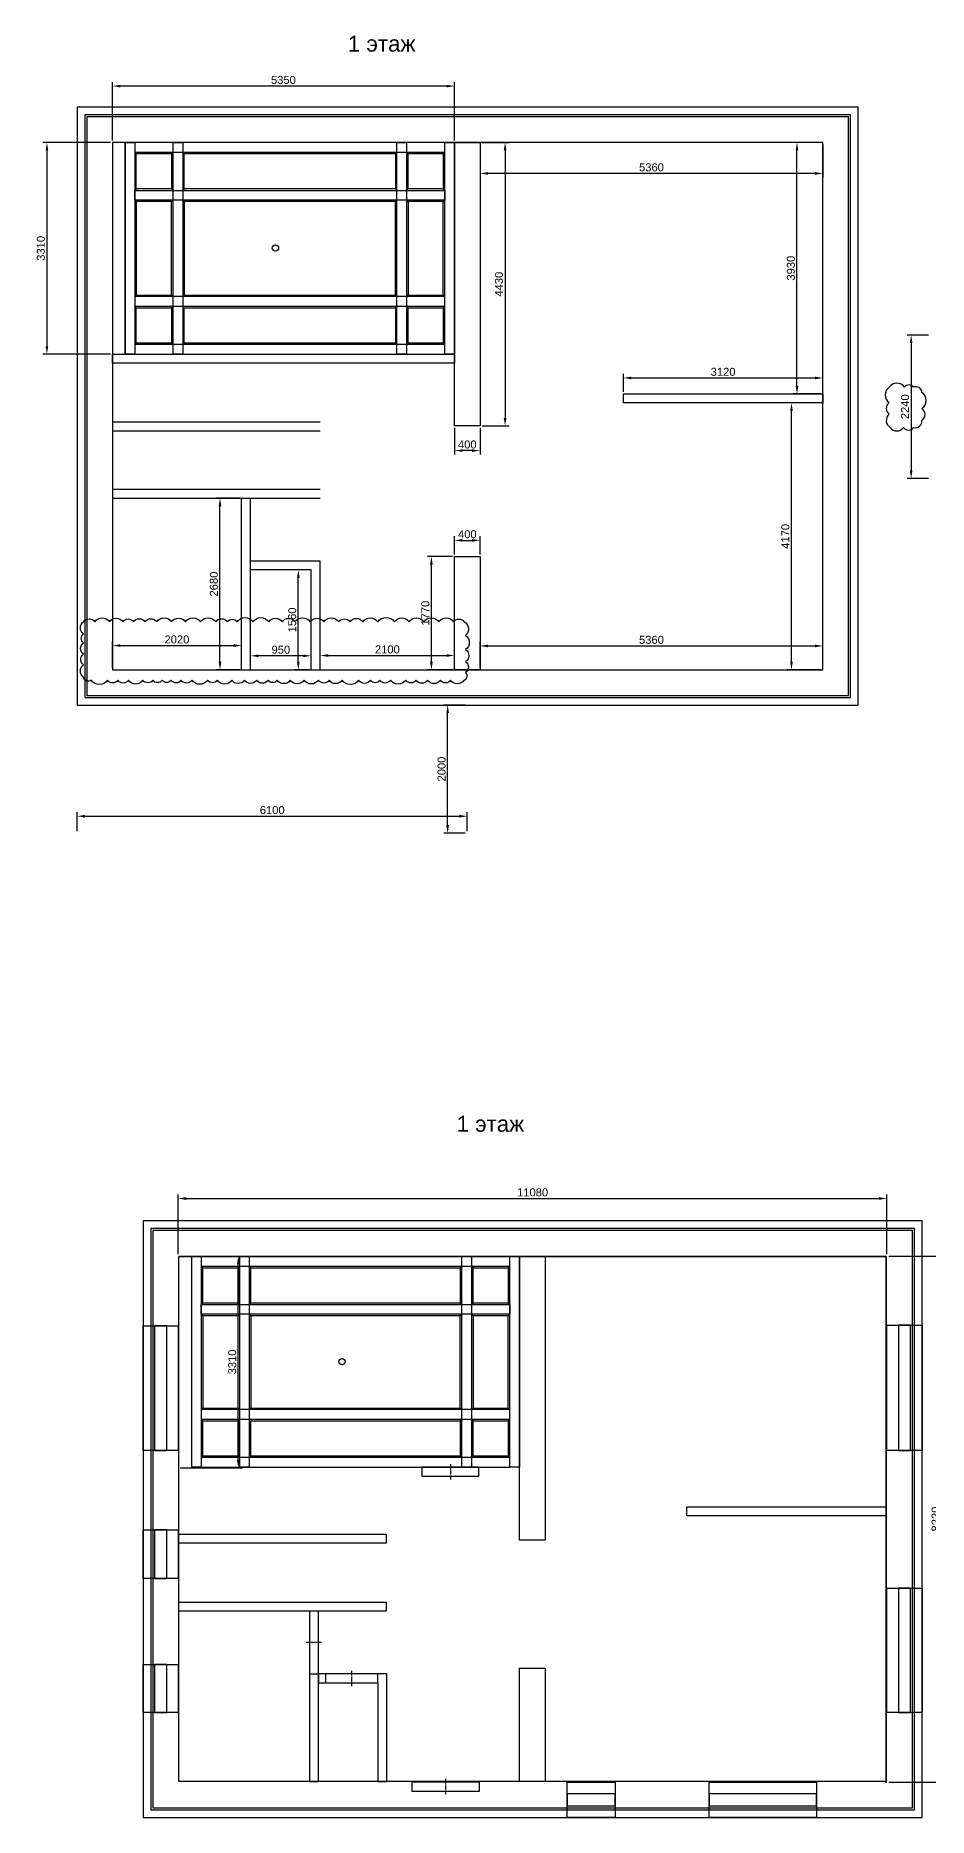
# Model space of a CAD drawing. Header units: millimetres. Extents: x -44972 to 46610, y -22932 to 15181.
# Drawn here: x -1200 to 12760, y -17928 to 9908 of the extents above; entities that cross this region are included whole.
import ezdxf

# ---------------------------------------------------------------- set-up
doc = ezdxf.new("R2010")
doc.units = ezdxf.units.MM
doc.linetypes.add('CENTER', pattern=[50.8, 31.75, -6.35, 6.35, -6.35])
for name, color, linetype in [('Axes', 4, 'Continuous'), ('Dimensions', 3, 'Continuous'), ('Doors', 6, 'Continuous'), ('Marks', 1, 'Continuous'), ('walls-putty', 7, 'Continuous'), ('Windows', 5, 'Continuous')]:
    doc.layers.add(name, color=color, linetype=linetype)
doc.styles.get("Standard").update_dxf_attribs({"font": 'arial.ttf'})
doc.dimstyles.new('ISO-50', dxfattribs={"dimscale": 50, "dimtxt": 2.5, "dimasz": 2.5, "dimexe": 1.25, "dimexo": 0.625, "dimtad": 1, "dimtxsty": 'Standard', "dimcen": 2.5, "dimadec": 0, "dimazin": 0, "dimtfac": 1, "dimtmove": 0, "dimatfit": 3, "dimfxl": 1, "dimarcsym": 0})

# ---------------------------------------------------------------- blocks, each defined once
blk = doc.blocks.new('*D1')
at = {"layer": 'Defpoints', "color": 0, "transparency": 16777216}
for p in [(0, 9120), (0, 8240), (5350, 8240)]:
    blk.add_point(p, dxfattribs=at)
at = {"layer": 'Dimensions', "color": 0, "lineweight": -2, "transparency": 16777216}
for p, q in [((0, 8271), (0, 9182)), ((5225, 9120), (125, 9120)), ((5350, 8271), (5350, 9182))]:
    blk.add_line(p, q, dxfattribs=at)
at = {"layer": 'Dimensions', "color": 0, "transparency": 16777216}
for points in [[(125, 9140), (125, 9099), (0, 9120)], [(5225, 9140), (5225, 9099), (5350, 9120)]]:
    blk.add_solid(points, dxfattribs=at)
at = {"layer": 'Dimensions', "color": 0, "transparency": 16777216, "insert": (2675, 9215), "char_height": 125, "attachment_point": 5}
blk.add_mtext('5350', dxfattribs=at)
blk = doc.blocks.new('*D2')
at = {"layer": 'Defpoints', "color": 0, "transparency": 16777216}
for p in [(0, 8240), (-1023, 4930), (0, 4930)]:
    blk.add_point(p, dxfattribs=at)
at = {"layer": 'Dimensions', "color": 0, "lineweight": -2, "transparency": 16777216}
for p, q in [((-31, 8240), (-1085, 8240)), ((-1023, 8115), (-1023, 5055)), ((-31, 4930), (-1085, 4930))]:
    blk.add_line(p, q, dxfattribs=at)
at = {"layer": 'Dimensions', "color": 0, "transparency": 16777216}
for points in [[(-1043, 8115), (-1002, 8115), (-1023, 8240)], [(-1043, 5055), (-1002, 5055), (-1023, 4930)]]:
    blk.add_solid(points, dxfattribs=at)
at = {"layer": 'Dimensions', "color": 0, "transparency": 16777216, "insert": (-1118, 6585), "char_height": 125, "attachment_point": 5, "rotation": 90}
blk.add_mtext('3310', dxfattribs=at)
blk = doc.blocks.new('*D3')
at = {"layer": 'Defpoints', "color": 0, "transparency": 16777216}
for p in [(5750, 8240), (5750, 3810), (6141, 3810)]:
    blk.add_point(p, dxfattribs=at)
at = {"layer": 'Dimensions', "color": 0, "lineweight": -2, "transparency": 16777216}
for p, q in [((5781, 8240), (6204, 8240)), ((6141, 8115), (6141, 3935)), ((5781, 3810), (6204, 3810))]:
    blk.add_line(p, q, dxfattribs=at)
at = {"layer": 'Dimensions', "color": 0, "transparency": 16777216}
for points in [[(6120, 8115), (6162, 8115), (6141, 8240)], [(6120, 3935), (6162, 3935), (6141, 3810)]]:
    blk.add_solid(points, dxfattribs=at)
at = {"layer": 'Dimensions', "color": 0, "transparency": 16777216, "insert": (6046, 6025), "char_height": 125, "attachment_point": 5, "rotation": 90}
blk.add_mtext('4430', dxfattribs=at)
blk = doc.blocks.new('*D4')
at = {"layer": 'Defpoints', "color": 0, "transparency": 16777216}
for p in [(5750, 8240), (11110, 8240), (5750, 7755)]:
    blk.add_point(p, dxfattribs=at)
at = {"layer": 'Dimensions', "color": 0, "lineweight": -2, "transparency": 16777216}
for p, q in [((5750, 8209), (5750, 7693)), ((11110, 8209), (11110, 7693)), ((10985, 7755), (5875, 7755))]:
    blk.add_line(p, q, dxfattribs=at)
at = {"layer": 'Dimensions', "color": 0, "transparency": 16777216}
for points in [[(5875, 7776), (5875, 7734), (5750, 7755)], [(10985, 7776), (10985, 7734), (11110, 7755)]]:
    blk.add_solid(points, dxfattribs=at)
at = {"layer": 'Dimensions', "color": 0, "transparency": 16777216, "insert": (8430, 7850), "char_height": 125, "attachment_point": 5}
blk.add_mtext('5360', dxfattribs=at)
blk = doc.blocks.new('*D5')
at = {"layer": 'Defpoints', "color": 0, "transparency": 16777216}
for p in [(10705, 8240), (11110, 8240), (11110, 4310)]:
    blk.add_point(p, dxfattribs=at)
at = {"layer": 'Dimensions', "color": 0, "lineweight": -2, "transparency": 16777216}
for p, q in [((11079, 8240), (10643, 8240)), ((10705, 4435), (10705, 8115)), ((11079, 4310), (10643, 4310))]:
    blk.add_line(p, q, dxfattribs=at)
at = {"layer": 'Dimensions', "color": 0, "transparency": 16777216}
for points in [[(10684, 8115), (10726, 8115), (10705, 8240)], [(10684, 4435), (10726, 4435), (10705, 4310)]]:
    blk.add_solid(points, dxfattribs=at)
at = {"layer": 'Dimensions', "color": 0, "transparency": 16777216, "insert": (10610, 6275), "char_height": 125, "attachment_point": 5, "rotation": 90}
blk.add_mtext('3930', dxfattribs=at)
blk = doc.blocks.new('*D6')
at = {"layer": 'Defpoints', "color": 0, "transparency": 16777216}
for p in [(11110, 4560), (7990, 4310), (11110, 4310)]:
    blk.add_point(p, dxfattribs=at)
at = {"layer": 'Dimensions', "color": 0, "lineweight": -2, "transparency": 16777216}
for p, q in [((7990, 4341), (7990, 4622)), ((8115, 4560), (10985, 4560)), ((11110, 4341), (11110, 4622))]:
    blk.add_line(p, q, dxfattribs=at)
at = {"layer": 'Dimensions', "color": 0, "transparency": 16777216}
for points in [[(8115, 4580), (8115, 4539), (7990, 4560)], [(10985, 4580), (10985, 4539), (11110, 4560)]]:
    blk.add_solid(points, dxfattribs=at)
at = {"layer": 'Dimensions', "color": 0, "transparency": 16777216, "insert": (9550, 4655), "char_height": 125, "attachment_point": 5}
blk.add_mtext('3120', dxfattribs=at)
blk = doc.blocks.new('*D7')
at = {"layer": 'Defpoints', "color": 0, "transparency": 16777216}
for p in [(10619, 4170), (11110, 4170), (11110, 0)]:
    blk.add_point(p, dxfattribs=at)
at = {"layer": 'Dimensions', "color": 0, "lineweight": -2, "transparency": 16777216}
for p, q in [((11079, 4170), (10557, 4170)), ((10619, 125), (10619, 4045)), ((11079, 0), (10557, 0))]:
    blk.add_line(p, q, dxfattribs=at)
at = {"layer": 'Dimensions', "color": 0, "transparency": 16777216}
for points in [[(10599, 4045), (10640, 4045), (10619, 4170)], [(10599, 125), (10640, 125), (10619, 0)]]:
    blk.add_solid(points, dxfattribs=at)
at = {"layer": 'Dimensions', "color": 0, "transparency": 16777216, "insert": (10524, 2085), "char_height": 125, "attachment_point": 5, "rotation": 90}
blk.add_mtext('4170', dxfattribs=at)
blk = doc.blocks.new('*D8')
at = {"layer": 'Defpoints', "color": 0, "transparency": 16777216}
for p in [(11110, 373), (5750, 0), (11110, 0)]:
    blk.add_point(p, dxfattribs=at)
at = {"layer": 'Dimensions', "color": 0, "lineweight": -2, "transparency": 16777216}
for p, q in [((5750, 31), (5750, 435)), ((5875, 373), (10985, 373)), ((11110, 31), (11110, 435))]:
    blk.add_line(p, q, dxfattribs=at)
at = {"layer": 'Dimensions', "color": 0, "transparency": 16777216}
for points in [[(5875, 394), (5875, 352), (5750, 373)], [(10985, 394), (10985, 352), (11110, 373)]]:
    blk.add_solid(points, dxfattribs=at)
at = {"layer": 'Dimensions', "color": 0, "transparency": 16777216, "insert": (8430, 468), "char_height": 125, "attachment_point": 5}
blk.add_mtext('5360', dxfattribs=at)
blk = doc.blocks.new('*D9')
at = {"layer": 'Defpoints', "color": 0, "transparency": 16777216}
for p in [(3250, 0), (5350, 223), (5350, 0)]:
    blk.add_point(p, dxfattribs=at)
at = {"layer": 'Marks', "color": 0, "lineweight": -2, "transparency": 16777216}
for p, q in [((3250, 31), (3250, 286)), ((5350, 31), (5350, 286)), ((3375, 223), (5225, 223))]:
    blk.add_line(p, q, dxfattribs=at)
at = {"layer": 'Marks', "color": 0, "transparency": 16777216}
for points in [[(3375, 244), (3375, 203), (3250, 223)], [(5225, 244), (5225, 203), (5350, 223)]]:
    blk.add_solid(points, dxfattribs=at)
at = {"layer": 'Marks', "color": 0, "transparency": 16777216, "insert": (4300, 318), "char_height": 125, "attachment_point": 5}
blk.add_mtext('2100', dxfattribs=at)
blk = doc.blocks.new('*D10')
at = {"layer": 'Defpoints', "color": 0, "transparency": 16777216}
for p in [(4989, 1770), (5350, 1770), (5350, 0)]:
    blk.add_point(p, dxfattribs=at)
at = {"layer": 'Dimensions', "color": 0, "lineweight": -2, "transparency": 16777216}
for p, q in [((5319, 1770), (4927, 1770)), ((4989, 125), (4989, 1645)), ((5319, 0), (4927, 0))]:
    blk.add_line(p, q, dxfattribs=at)
at = {"layer": 'Dimensions', "color": 0, "transparency": 16777216}
for points in [[(4968, 1645), (5010, 1645), (4989, 1770)], [(4968, 125), (5010, 125), (4989, 0)]]:
    blk.add_solid(points, dxfattribs=at)
at = {"layer": 'Dimensions', "color": 0, "transparency": 16777216, "insert": (4894, 885), "char_height": 125, "attachment_point": 5, "rotation": 90}
blk.add_mtext('1770', dxfattribs=at)
blk = doc.blocks.new('*D11')
at = {"layer": 'Defpoints', "color": 0, "transparency": 16777216}
for p in [(5750, 2023), (5350, 1770), (5750, 1770)]:
    blk.add_point(p, dxfattribs=at)
at = {"layer": 'Dimensions', "color": 0, "lineweight": -2, "transparency": 16777216}
for p, q in [((5350, 1801), (5350, 2086)), ((5475, 2023), (5625, 2023)), ((5750, 1801), (5750, 2086))]:
    blk.add_line(p, q, dxfattribs=at)
at = {"layer": 'Dimensions', "color": 0, "transparency": 16777216}
for points in [[(5475, 2044), (5475, 2002), (5350, 2023)], [(5625, 2044), (5625, 2002), (5750, 2023)]]:
    blk.add_solid(points, dxfattribs=at)
at = {"layer": 'Dimensions', "color": 0, "transparency": 16777216, "insert": (5550, 2118), "char_height": 125, "attachment_point": 5}
blk.add_mtext('400', dxfattribs=at)
blk = doc.blocks.new('*D12')
at = {"layer": 'Defpoints', "color": 0, "transparency": 16777216}
for p in [(5350, 3810), (5750, 3810), (5350, 3425)]:
    blk.add_point(p, dxfattribs=at)
at = {"layer": 'Dimensions', "color": 0, "lineweight": -2, "transparency": 16777216}
for p, q in [((5350, 3779), (5350, 3362)), ((5750, 3779), (5750, 3362)), ((5625, 3425), (5475, 3425))]:
    blk.add_line(p, q, dxfattribs=at)
at = {"layer": 'Dimensions', "color": 0, "transparency": 16777216}
for points in [[(5475, 3445), (5475, 3404), (5350, 3425)], [(5625, 3445), (5625, 3404), (5750, 3425)]]:
    blk.add_solid(points, dxfattribs=at)
at = {"layer": 'Dimensions', "color": 0, "transparency": 16777216, "insert": (5550, 3520), "char_height": 125, "attachment_point": 5}
blk.add_mtext('400', dxfattribs=at)
blk = doc.blocks.new('*D13')
at = {"layer": 'Defpoints', "color": 0, "transparency": 16777216}
for p in [(2160, 219), (2160, 0), (3110, 0)]:
    blk.add_point(p, dxfattribs=at)
at = {"layer": 'Marks', "color": 0, "lineweight": -2, "transparency": 16777216}
for p, q in [((2160, 31), (2160, 281)), ((3110, 31), (3110, 281)), ((2985, 219), (2285, 219))]:
    blk.add_line(p, q, dxfattribs=at)
at = {"layer": 'Marks', "color": 0, "transparency": 16777216}
for points in [[(2285, 240), (2285, 198), (2160, 219)], [(2985, 240), (2985, 198), (3110, 219)]]:
    blk.add_solid(points, dxfattribs=at)
at = {"layer": 'Marks', "color": 0, "transparency": 16777216, "insert": (2635, 314), "char_height": 125, "attachment_point": 5}
blk.add_mtext('950', dxfattribs=at)
blk = doc.blocks.new('*D14')
at = {"layer": 'Defpoints', "color": 0, "transparency": 16777216}
for p in [(2908, 1560), (3110, 1560), (3110, 0)]:
    blk.add_point(p, dxfattribs=at)
at = {"layer": 'Dimensions', "color": 0, "lineweight": -2, "transparency": 16777216}
for p, q in [((3079, 1560), (2846, 1560)), ((2908, 125), (2908, 1435)), ((3079, 0), (2846, 0))]:
    blk.add_line(p, q, dxfattribs=at)
at = {"layer": 'Dimensions', "color": 0, "transparency": 16777216}
for points in [[(2887, 1435), (2929, 1435), (2908, 1560)], [(2887, 125), (2929, 125), (2908, 0)]]:
    blk.add_solid(points, dxfattribs=at)
at = {"layer": 'Dimensions', "color": 0, "transparency": 16777216, "insert": (2813, 780), "char_height": 125, "attachment_point": 5, "rotation": 90}
blk.add_mtext('1560', dxfattribs=at)
blk = doc.blocks.new('*D15')
at = {"layer": 'Defpoints', "color": 0, "transparency": 16777216}
for p in [(1683, 2680), (2020, 2680), (2020, 0)]:
    blk.add_point(p, dxfattribs=at)
at = {"layer": 'Dimensions', "color": 0, "lineweight": -2, "transparency": 16777216}
for p, q in [((1989, 2680), (1621, 2680)), ((1683, 125), (1683, 2555)), ((1989, 0), (1621, 0))]:
    blk.add_line(p, q, dxfattribs=at)
at = {"layer": 'Dimensions', "color": 0, "transparency": 16777216}
for points in [[(1662, 2555), (1704, 2555), (1683, 2680)], [(1662, 125), (1704, 125), (1683, 0)]]:
    blk.add_solid(points, dxfattribs=at)
at = {"layer": 'Dimensions', "color": 0, "transparency": 16777216, "insert": (1588, 1340), "char_height": 125, "attachment_point": 5, "rotation": 90}
blk.add_mtext('2680', dxfattribs=at)
blk = doc.blocks.new('*D16')
at = {"layer": 'Defpoints', "color": 0, "transparency": 16777216}
for p in [(2020, 379), (0, 0), (2020, 0)]:
    blk.add_point(p, dxfattribs=at)
at = {"layer": 'Marks', "color": 0, "lineweight": -2, "transparency": 16777216}
for p, q in [((0, 31), (0, 441)), ((125, 379), (1895, 379)), ((2020, 31), (2020, 441))]:
    blk.add_line(p, q, dxfattribs=at)
at = {"layer": 'Marks', "color": 0, "transparency": 16777216}
for points in [[(125, 399), (125, 358), (0, 379)], [(1895, 399), (1895, 358), (2020, 379)]]:
    blk.add_solid(points, dxfattribs=at)
at = {"layer": 'Marks', "color": 0, "transparency": 16777216, "insert": (1010, 474), "char_height": 125, "attachment_point": 5}
blk.add_mtext('2020', dxfattribs=at)
blk = doc.blocks.new('*D17')
at = {"layer": 'Defpoints', "color": 0, "transparency": 16777216}
for p in [(5243, -550), (5550, -550), (5550, -2550)]:
    blk.add_point(p, dxfattribs=at)
at = {"layer": 'Dimensions', "color": 0, "lineweight": -2, "transparency": 16777216}
for p, q in [((5519, -550), (5181, -550)), ((5243, -2425), (5243, -675)), ((5519, -2550), (5181, -2550))]:
    blk.add_line(p, q, dxfattribs=at)
at = {"layer": 'Dimensions', "color": 0, "transparency": 16777216}
for points in [[(5222, -675), (5264, -675), (5243, -550)], [(5222, -2425), (5264, -2425), (5243, -2550)]]:
    blk.add_solid(points, dxfattribs=at)
at = {"layer": 'Dimensions', "color": 0, "transparency": 16777216, "insert": (5148, -1550), "char_height": 125, "attachment_point": 5, "rotation": 90}
blk.add_mtext('2000', dxfattribs=at)
blk = doc.blocks.new('*D18')
at = {"layer": 'Defpoints', "color": 0, "transparency": 16777216}
for p in [(5550, -2287), (-550, -2550), (5550, -2550)]:
    blk.add_point(p, dxfattribs=at)
at = {"layer": 'Dimensions', "color": 0, "lineweight": -2, "transparency": 16777216}
for p, q in [((-550, -2519), (-550, -2225)), ((5550, -2519), (5550, -2225)), ((-425, -2287), (5425, -2287))]:
    blk.add_line(p, q, dxfattribs=at)
at = {"layer": 'Dimensions', "color": 0, "transparency": 16777216}
for points in [[(-425, -2266), (-425, -2308), (-550, -2287)], [(5425, -2266), (5425, -2308), (5550, -2287)]]:
    blk.add_solid(points, dxfattribs=at)
at = {"layer": 'Dimensions', "color": 0, "transparency": 16777216, "insert": (2500, -2192), "char_height": 125, "attachment_point": 5}
blk.add_mtext('6100', dxfattribs=at)
blk = doc.blocks.new('*D34')
at = {"layer": 'Defpoints', "color": 0, "transparency": 16777216}
for p in [(12795, 5230), (12490, 2990), (12795, 2990)]:
    blk.add_point(p, dxfattribs=at)
at = {"layer": 'Marks', "color": 0, "lineweight": -2, "transparency": 16777216}
for p, q in [((12764, 5230), (12428, 5230)), ((12490, 5105), (12490, 3115)), ((12764, 2990), (12428, 2990))]:
    blk.add_line(p, q, dxfattribs=at)
at = {"layer": 'Marks', "color": 0, "transparency": 16777216}
for points in [[(12469, 5105), (12511, 5105), (12490, 5230)], [(12469, 3115), (12511, 3115), (12490, 2990)]]:
    blk.add_solid(points, dxfattribs=at)
at = {"layer": 'Marks', "color": 0, "transparency": 16777216, "insert": (12395, 4110), "char_height": 125, "attachment_point": 5, "rotation": 90}
blk.add_mtext('2240', dxfattribs=at)
blk = doc.blocks.new('*D40')
at = {"layer": 'Defpoints', "color": 0, "transparency": 16777216}
for p in [(12111, -9158), (12111, -17378), (12968, -17378)]:
    blk.add_point(p, dxfattribs=at)
at = {"layer": 'Dimensions', "color": 0, "lineweight": -2, "transparency": 16777216}
for p, q in [((12142, -9158), (13031, -9158)), ((12968, -9283), (12968, -17253)), ((12142, -17378), (13031, -17378))]:
    blk.add_line(p, q, dxfattribs=at)
at = {"layer": 'Dimensions', "color": 0, "transparency": 16777216}
for points in [[(12948, -9283), (12989, -9283), (12968, -9158)], [(12948, -17253), (12989, -17253), (12968, -17378)]]:
    blk.add_solid(points, dxfattribs=at)
at = {"layer": 'Dimensions', "color": 0, "transparency": 16777216, "insert": (12873, -13268), "char_height": 125, "attachment_point": 5, "rotation": 90}
blk.add_mtext('8220', dxfattribs=at)
blk = doc.blocks.new('*D42')
at = {"layer": 'Defpoints', "color": 0, "transparency": 16777216}
for p in [(12111, -8260), (1031, -9158), (12111, -9158)]:
    blk.add_point(p, dxfattribs=at)
at = {"layer": 'Dimensions', "color": 0, "lineweight": -2, "transparency": 16777216}
for p, q in [((1031, -9127), (1031, -8198)), ((1156, -8260), (11986, -8260)), ((12111, -9127), (12111, -8198))]:
    blk.add_line(p, q, dxfattribs=at)
at = {"layer": 'Dimensions', "color": 0, "transparency": 16777216}
for points in [[(1156, -8239), (1156, -8281), (1031, -8260)], [(11986, -8239), (11986, -8281), (12111, -8260)]]:
    blk.add_solid(points, dxfattribs=at)
at = {"layer": 'Dimensions', "color": 0, "transparency": 16777216, "insert": (6571, -8165), "char_height": 125, "attachment_point": 5}
blk.add_mtext('11080', dxfattribs=at)
blk = doc.blocks.new('*D70')
at = {"layer": 'Defpoints', "color": 0, "transparency": 16777216}
for p in [(1031, -9158), (1970, -9158), (1031, -12468)]:
    blk.add_point(p, dxfattribs=at)
at = {"layer": 'Dimensions', "color": 0, "lineweight": -2, "transparency": 16777216}
for p, q in [((1062, -9158), (2033, -9158)), ((1970, -12343), (1970, -9283)), ((1062, -12468), (2033, -12468))]:
    blk.add_line(p, q, dxfattribs=at)
at = {"layer": 'Dimensions', "color": 0, "transparency": 16777216}
for points in [[(1949, -9283), (1991, -9283), (1970, -9158)], [(1949, -12343), (1991, -12343), (1970, -12468)]]:
    blk.add_solid(points, dxfattribs=at)
at = {"layer": 'Dimensions', "color": 0, "transparency": 16777216, "insert": (1875, -10813), "char_height": 125, "attachment_point": 5, "rotation": 90}
blk.add_mtext('3310', dxfattribs=at)

msp = doc.modelspace()

# ---------------------------------------------------------------- linework, layer by layer
for p, q in [((200, 8240), (200, 4930)), ((350, 8240), (350, 4930)), ((0, 3875), (3250, 3875)), ((0, 3735), (3250, 3735)), ((0, 2820), (3250, 2820)), ((0, 2680), (3250, 2680)), ((2020, 0), (2020, 2680)), ((2160, 0), (2160, 2680)), ((3250, 1700), (2160, 1700)), ((3250, 0), (3250, 1700)), ((5750, 1770), (5750, 0)), ((3110, 1560), (2160, 1560)), ((3110, 0), (3110, 1560)), ((1391.158, -9168.094), (1391.158, -12458.094))]:
    msp.add_line(p, q)
at = {"color": 2}
for p, q in [((375, 8065), (350, 8090)), ((925, 8065), (950, 8090)), ((1125, 8065), (1100, 8090)), ((4425, 8065), (4450, 8090)), ((4625, 8065), (4600, 8090)), ((5175, 8065), (5200, 8090)), ((375, 7515), (350, 7490)), ((375, 7315), (350, 7340)), ((925, 7515), (950, 7490)), ((925, 7315), (950, 7340)), ((1125, 7515), (1100, 7490)), ((1125, 7315), (1100, 7340)), ((4425, 7515), (4450, 7490)), ((4425, 7315), (4450, 7340)), ((4625, 7515), (4600, 7490)), ((4625, 7315), (4600, 7340)), ((5175, 7515), (5200, 7490)), ((5175, 7315), (5200, 7340)), ((375, 5855), (350, 5830)), ((925, 5855), (950, 5830)), ((1125, 5855), (1100, 5830)), ((4425, 5855), (4450, 5830)), ((4625, 5855), (4600, 5830)), ((5175, 5855), (5200, 5830)), ((375, 5655), (350, 5680)), ((925, 5655), (950, 5680)), ((4425, 5655), (4450, 5680)), ((4625, 5655), (4600, 5680)), ((5175, 5655), (5200, 5680)), ((375, 5105), (350, 5080)), ((925, 5105), (950, 5080)), ((4425, 5105), (4450, 5080)), ((4625, 5105), (4600, 5080)), ((5175, 5105), (5200, 5080)), ((1416.158, -9343.094), (1391.158, -9318.094)), ((1966.158, -9343.094), (1991.158, -9318.094)), ((2166.158, -9343.094), (2141.158, -9318.094)), ((5441.158, -9343.094), (5466.158, -9318.094)), ((5641.158, -9343.094), (5616.158, -9318.094)), ((6191.158, -9343.094), (6216.158, -9318.094)), ((1416.158, -9893.094), (1391.158, -9918.094)), ((1966.158, -9893.094), (1991.158, -9918.094)), ((2166.158, -9893.094), (2141.158, -9918.094)), ((5441.158, -9893.094), (5466.158, -9918.094)), ((5641.158, -9893.094), (5616.158, -9918.094)), ((6191.158, -9893.094), (6216.158, -9918.094)), ((1416.158, -10093.094), (1391.158, -10068.094)), ((1966.158, -10093.094), (1991.158, -10068.094)), ((2166.158, -10093.094), (2141.158, -10068.094)), ((5441.158, -10093.094), (5466.158, -10068.094)), ((5641.158, -10093.094), (5616.158, -10068.094)), ((6191.158, -10093.094), (6216.158, -10068.094)), ((1416.158, -11533.094), (1391.158, -11558.094)), ((1966.158, -11533.094), (1991.158, -11558.094)), ((2166.158, -11533.094), (2141.158, -11558.094)), ((5441.158, -11533.094), (5466.158, -11558.094)), ((5641.158, -11533.094), (5616.158, -11558.094)), ((6191.158, -11533.094), (6216.158, -11558.094)), ((1416.158, -11733.094), (1391.158, -11708.094)), ((1966.158, -11733.094), (1991.158, -11708.094)), ((5441.158, -11733.094), (5466.158, -11708.094)), ((5641.158, -11733.094), (5616.158, -11708.094)), ((6191.158, -11733.094), (6216.158, -11708.094)), ((1416.158, -12283.094), (1391.158, -12308.094)), ((1966.158, -12283.094), (1991.158, -12308.094)), ((5441.158, -12283.094), (5466.158, -12308.094)), ((5641.158, -12283.094), (5616.158, -12308.094)), ((6191.158, -12283.094), (6216.158, -12308.094))]:
    msp.add_line(p, q, dxfattribs=at)
for points in [[(-550, -550), (11660, -550), (11660, 8790), (-550, 8790)], [(-430, -430), (11540, -430), (11540, 8670), (-430, 8670)], [(-400, -400), (11510, -400), (11510, 8640), (-400, 8640)], [(0, 0), (11110, 0), (11110, 8240), (0, 8240)], [(5350, 8240), (5750, 8240), (5750, 3810), (5350, 3810)], [(0, 4930), (5350, 4930), (5350, 4790), (0, 4790)], [(7990, 4310), (11110, 4310), (11110, 4170), (7990, 4170)], [(5350, 1770), (5750, 1770), (5750, 0), (5350, 0)], [(481.158, -17928.094), (12661.158, -17928.094), (12661.158, -8608.094), (481.158, -8608.094)], [(601.158, -17808.094), (12541.158, -17808.094), (12541.158, -8728.094), (601.158, -8728.094)], [(631.158, -17778.094), (12511.158, -17778.094), (12511.158, -8758.094), (631.158, -8758.094)], [(8981.158, -13078.094), (12101.158, -13078.094), (12101.158, -13218.094), (8981.158, -13218.094)], [(6366.158, -15598.094), (6766.158, -15598.094), (6766.158, -17368.094), (6366.158, -17368.094)]]:
    msp.add_lwpolyline(points, close=True)
at = {"color": 6}
for points in [[(200, 8240), (350, 8240), (350, 4930), (200, 4930)], [(5200, 8240), (350, 8240), (350, 8090), (5200, 8090)], [(950, 8240), (1100, 8240), (1100, 4930), (950, 4930)], [(4450, 8240), (4600, 8240), (4600, 4930), (4450, 4930)], [(5200, 8240), (5350, 8240), (5350, 4930), (5200, 4930)], [(5200, 7340), (350, 7340), (350, 7490), (5200, 7490)], [(5200, 5830), (350, 5830), (350, 5680), (5200, 5680)], [(5200, 5080), (350, 5080), (350, 4930), (5200, 4930)], [(1241.158, -9168.094), (1391.158, -9168.094), (1391.158, -12458.094), (1241.158, -12458.094)], [(6216.158, -9168.094), (1391.158, -9168.094), (1391.158, -9318.094), (6216.158, -9318.094)], [(1991.158, -9168.094), (2141.158, -9168.094), (2141.158, -12458.094), (1991.158, -12458.094)], [(5466.158, -9168.094), (5616.158, -9168.094), (5616.158, -12458.094), (5466.158, -12458.094)], [(6216.158, -9168.094), (6366.158, -9168.094), (6366.158, -12458.094), (6216.158, -12458.094)], [(6216.158, -10068.094), (1391.158, -10068.094), (1391.158, -9918.094), (6216.158, -9918.094)], [(6216.158, -11558.094), (1391.158, -11558.094), (1391.158, -11708.094), (6216.158, -11708.094)], [(6216.158, -12308.094), (1391.158, -12308.094), (1391.158, -12458.094), (6216.158, -12458.094)]]:
    msp.add_lwpolyline(points, close=True, dxfattribs=at)
at = {"color": 2}
for points in [[(375, 8065), (925, 8065), (925, 7515), (375, 7515)], [(1125, 8065), (4425, 8065), (4425, 7515), (1125, 7515)], [(4625, 8065), (5175, 8065), (5175, 7515), (4625, 7515)], [(925, 7315), (375, 7315), (375, 5855), (925, 5855)], [(4425, 7315), (1125, 7315), (1125, 5855), (4425, 5855)], [(5175, 7315), (4625, 7315), (4625, 5855), (5175, 5855)], [(375, 5655), (925, 5655), (925, 5105), (375, 5105)], [(1125, 5655), (4425, 5655), (4425, 5105), (1125, 5105)], [(4625, 5655), (5175, 5655), (5175, 5105), (4625, 5105)], [(1416.158, -9343.094), (1966.158, -9343.094), (1966.158, -9893.094), (1416.158, -9893.094)], [(2166.158, -9343.094), (5441.158, -9343.094), (5441.158, -9893.094), (2166.158, -9893.094)], [(5641.158, -9343.094), (6191.158, -9343.094), (6191.158, -9893.094), (5641.158, -9893.094)], [(1966.158, -10093.094), (1416.158, -10093.094), (1416.158, -11533.094), (1966.158, -11533.094)], [(5441.158, -10093.094), (2166.158, -10093.094), (2166.158, -11533.094), (5441.158, -11533.094)], [(6191.158, -10093.094), (5641.158, -10093.094), (5641.158, -11533.094), (6191.158, -11533.094)], [(1416.158, -11733.094), (1966.158, -11733.094), (1966.158, -12283.094), (1416.158, -12283.094)], [(2166.158, -11733.094), (5441.158, -11733.094), (5441.158, -12283.094), (2166.158, -12283.094)], [(5641.158, -11733.094), (6191.158, -11733.094), (6191.158, -12283.094), (5641.158, -12283.094)]]:
    msp.add_lwpolyline(points, close=True, dxfattribs=at)
at = {"extrusion": (0, -1, 6.12323e-17), "elevation": 9168.094}
for points in [[(1041.158, 3142.5), (12101.158, 3142.5), (12101.158, 2942.5), (1041.158, 2942.5)], [(1041.158, 0), (12101.158, 0), (12101.158, -220), (1041.158, -220)]]:
    msp.add_lwpolyline(points, close=True, dxfattribs=at)
at = {"color": 8, "extrusion": (1, -1.83759e-15, 6.12323e-17), "elevation": 6366.158}
msp.add_lwpolyline([(-12458.094, 2892.5), (-9168.094, 2892.5), (-9168.094, 2880), (-12458.094, 2880)], close=True, dxfattribs=at)
at = {"extrusion": (1, -1.83759e-15, 6.12323e-17), "elevation": 12101.158}
for points in [[(-17388.094, 3142.5), (-9168.094, 3142.5), (-9168.094, 2942.5), (-17388.094, 2942.5)], [(-17388.094, 0), (-9168.094, 0), (-9168.094, -220), (-17388.094, -220)]]:
    msp.add_lwpolyline(points, close=True, dxfattribs=at)
at = {"extrusion": (1, -1.83759e-15, 6.12323e-17), "elevation": 6366.158}
msp.add_lwpolyline([(-12598.094, 0), (-12598.094, 2942.5), (-12458.094, 2942.5), (-12458.094, 0)], dxfattribs=at)
at = {"color": 240, "lineweight": 30, "true_color": 0xed1f24}
for centre in [(2550, 6590), (3591.158, -10808.094)]:
    msp.add_circle(centre, 50, dxfattribs=at)
at = {"layer": 'Axes', "linetype": 'CENTER', "ltscale": 2}
for p, q in [((5286.158, -12408.094), (5286.158, -12648.094)), ((3271.158, -15198.094), (3031.158, -15198.094)), ((3741.158, -15638.094), (3741.158, -15878.094)), ((5211.158, -17328.094), (5211.158, -17568.094))]:
    msp.add_line(p, q, dxfattribs=at)
at = {"layer": 'Doors'}
for points in [[(5731.158, -12598.094), (5731.158, -12458.094), (4841.158, -12458.094), (4841.158, -12598.094)], [(3081.158, -15688.094), (3221.158, -15688.094), (3221.158, -14708.094), (3081.158, -14708.094)], [(4151.158, -15828.094), (4151.158, -15688.094), (3331.158, -15688.094), (3331.158, -15828.094)], [(5741.158, -17518.094), (5741.158, -17378.094), (4681.158, -17378.094), (4681.158, -17518.094)]]:
    msp.add_lwpolyline(points, close=True, dxfattribs=at)
at = {"layer": 'Marks'}
for points in [[(12146.977, 4414.752, 0.52056705), (12146.977, 4174.979, 0.52056705), (12146.977, 3995.196, 0.52056705), (12164.12, 3785.538, 0.52056705), (12368.203, 3785.538, 0.52056705), (12527.042, 3785.538, 0.52056705), (12658.822, 3897.04, 0.52056705), (12658.822, 4081.953, 0.52056705), (12658.822, 4333.873, 0.52056705), (12528.13, 4414.752, 0.52056705), (12386.687, 4414.752, 0.52056705)], [(-450, 751.039, -0.52056705), (-273.522, 751.039, -0.52056705), (-44.372, 751.039, -0.52056705), (161.55, 751.039, -0.52056705), (329.634, 751.039, -0.52056705), (510.015, 751.039, -0.52056705), (695.099, 751.039, -0.52056705), (927.431, 751.039, -0.52056705), (1142.199, 751.039, -0.52056705), (1379.003, 751.039, -0.52056705), (1616.071, 751.039, -0.52056705), (1796.667, 751.039, -0.52056705), (1950.114, 751.039, -0.52056705), (2198.86, 751.039, -0.52056705), (2447.7, 751.039, -0.52056705), (2655.677, 751.039, -0.52056705), (2855.834, 751.039, -0.52056705), (3093.781, 751.039, -0.52056705), (3306.047, 751.039, -0.52056705), (3540.295, 751.039, -0.52056705), (3716.411, 751.039, -0.52056705), (3915.555, 751.039, -0.52056705), (4150.153, 751.039, -0.52056705), (4413.405, 751.039, -0.52056705), (4639.767, 751.039, -0.52056705), (4867.281, 751.039, -0.52056705), (5106.798, 751.039, -0.52056705), (5336.537, 751.039, -0.52056705), (5499.14, 751.039, -0.52056705), (5524.5, 536.324, -0.52056705), (5524.5, 316.823, -0.52056705), (5524.5, 124.548, -0.52056705), (5524.5, -43.243, -0.52056705), (5498.829, -162.893, -0.52056705), (5288.512, -162.893, -0.52056705), (5128.746, -162.893, -0.52056705), (4928.825, -162.893, -0.52056705), (4746.971, -162.893, -0.52056705), (4588.482, -162.893, -0.52056705), (4349.425, -162.893, -0.52056705), (4183.571, -162.893, -0.52056705), (4036.748, -162.893, -0.52056705), (3850.846, -162.893, -0.52056705), (3593.038, -162.893, -0.52056705), (3390.281, -162.893, -0.52056705), (3221.851, -162.893, -0.52056705), (2999.494, -162.893, -0.52056705), (2782.727, -162.893, -0.52056705), (2578.232, -162.893, -0.52056705), (2435.007, -162.893, -0.52056705), (2258.061, -162.893, -0.52056705), (2065.696, -162.893, -0.52056705), (1868.351, -162.893, -0.52056705), (1642.559, -162.893, -0.52056705), (1490.154, -162.893, -0.52056705), (1246.49, -162.893, -0.52056705), (1077.462, -162.893, -0.52056705), (919.222, -162.893, -0.52056705), (779.317, -162.893, -0.52056705), (634.716, -162.893, -0.52056705), (479.401, -162.893, -0.52056705), (252.327, -162.893, -0.52056705), (87.165, -162.893, -0.52056705), (-75.202, -162.893, -0.52056705), (-330.226, -162.893, -0.52056705), (-450, -114.465, -0.52056705), (-450, 75.568, -0.52056705), (-450, 244.836, -0.52056705), (-450, 422.38, -0.52056705), (-450, 563.384, -0.52056705)]]:
    msp.add_lwpolyline(points, format="xyb", close=True, dxfattribs=at)
at = {"layer": 'walls-putty'}
for points in [[(1041.158, -9168.094), (12101.158, -9168.094), (12101.158, -17368.094), (1041.158, -17368.094)], [(6366.158, -9168.094), (6766.158, -9168.094), (6766.158, -13598.094), (6366.158, -13598.094)], [(1041.158, -13503.094), (4281.158, -13503.094), (4281.158, -13643.094), (1041.158, -13643.094)], [(1041.158, -14568.094), (4281.158, -14568.094), (4281.158, -14708.094), (1041.158, -14708.094)], [(3081.158, -17368.094), (3221.158, -17368.094), (3221.158, -14708.094), (3081.158, -14708.094)], [(4291.158, -15688.094), (3221.158, -15688.094), (3221.158, -15828.094), (4151.158, -15828.094), (4151.158, -17368.094), (4291.158, -17368.094)]]:
    msp.add_lwpolyline(points, close=True, dxfattribs=at)
at = {"layer": 'Windows'}
for points in [[(481.158, -10248.094), (1031.158, -10248.094), (1031.158, -12198.094), (481.158, -12198.094)], [(661.158, -12198.094), (851.158, -12198.094), (851.158, -10248.094), (661.158, -10248.094)], [(12111.158, -10238.094), (12661.158, -10238.094), (12661.158, -12198.094), (12111.158, -12198.094)], [(12291.158, -12198.094), (12481.158, -12198.094), (12481.158, -10238.094), (12291.158, -10238.094)], [(481.158, -13438.094), (1031.158, -13438.094), (1031.158, -14198.094), (481.158, -14198.094)], [(661.158, -14198.094), (851.158, -14198.094), (851.158, -13438.094), (661.158, -13438.094)], [(12111.158, -14348.094), (12661.158, -14348.094), (12661.158, -16288.094), (12111.158, -16288.094)], [(12291.158, -16288.094), (12481.158, -16288.094), (12481.158, -14348.094), (12291.158, -14348.094)], [(481.158, -15538.094), (1031.158, -15538.094), (1031.158, -16288.094), (481.158, -16288.094)], [(661.158, -16288.094), (851.158, -16288.094), (851.158, -15538.094), (661.158, -15538.094)], [(7111.158, -17928.094), (7111.158, -17378.094), (7861.158, -17378.094), (7861.158, -17928.094)], [(9331.158, -17928.094), (9331.158, -17378.094), (11011.158, -17378.094), (11011.158, -17928.094)], [(7861.158, -17748.094), (7861.158, -17558.094), (7111.158, -17558.094), (7111.158, -17748.094)], [(11011.158, -17748.094), (11011.158, -17558.094), (9331.158, -17558.094), (9331.158, -17748.094)]]:
    msp.add_lwpolyline(points, close=True, dxfattribs=at)

# ---------------------------------------------------------------- texts
for p in [(3682.106, 9658.032), (5382.206, -7217.728)]:
    msp.add_text('1 этаж', height=250).set_placement(p)

# ---------------------------------------------------------------- dimensions: what is measured, and where the dimension line sits
at = {"layer": 'Dimensions'}
for base, p1, p2, picture, middle in [((0, 9119.595), (5350, 8240), (0, 8240), '*D1', (2675, 9214.709)), ((5750, 7755.315), (11110, 8240), (5750, 8240), '*D4', (8430, 7850.429)), ((11110, 4559.576), (7990, 4310), (11110, 4310), '*D6', (9550, 4654.69)), ((5350, 3424.603), (5750, 3810), (5350, 3810), '*D12', (5550, 3519.675)), ((5750, 2023.087), (5350, 1770), (5750, 1770), '*D11', (5550, 2118.159)), ((11110, 372.738), (5750, 0), (11110, 0), '*D8', (8430, 467.852)), ((5550, -2287.269), (-550, -2550), (5550, -2550), '*D18', (2500, -2192.197)), ((12111.158, -8260.054), (1031.158, -9158.094), (12111.158, -9158.094), '*D42', (6571.158, -8164.983))]:
    dim = msp.add_linear_dim(base=base, p1=p1, p2=p2, dimstyle='ISO-50', dxfattribs=at)
    dim.commit()
    dim.dimension.update_dxf_attribs({"geometry": picture, "text_midpoint": middle})
dim = msp.add_linear_dim(base=(-1022.594, 4930), p1=(0, 8240), p2=(0, 4930), angle=90, dimstyle='ISO-50', dxfattribs=at)
dim.commit()
dim.dimension.update_dxf_attribs({"geometry": '*D2', "text_midpoint": (-1022.594, 6585), "dimtype": 160})
for base, p1, p2, picture, middle in [((6141.001, 3810), (5750, 8240), (5750, 3810), '*D3', (6045.886, 6025)), ((10705.323, 8240), (11110, 4310), (11110, 8240), '*D5', (10610.208, 6275)), ((10619.449, 4170), (11110, 0), (11110, 4170), '*D7', (10524.377, 2085)), ((1683.157, 2680), (2020, 0), (2020, 2680), '*D15', (1588.086, 1340)), ((4989.28, 1770), (5350, 0), (5350, 1770), '*D10', (4894.208, 885)), ((2908.107, 1560), (3110, 0), (3110, 1560), '*D14', (2813.035, 780)), ((5243.277, -550), (5550, -2550), (5550, -550), '*D17', (5148.206, -1550)), ((1970.276, -9158.094), (1031.158, -12468.094), (1031.158, -9158.094), '*D70', (1875.162, -10813.094)), ((12968.463, -17378.094), (12111.158, -9158.094), (12111.158, -17378.094), '*D40', (12873.391, -13268.094))]:
    dim = msp.add_linear_dim(base=base, p1=p1, p2=p2, angle=90, dimstyle='ISO-50', dxfattribs=at)
    dim.commit()
    dim.dimension.update_dxf_attribs({"geometry": picture, "text_midpoint": middle})
at = {"layer": 'Marks'}
dim = msp.add_linear_dim(base=(12490.058, 2990), p1=(12795.257, 5230), p2=(12795.257, 2990), angle=90, dimstyle='ISO-50', dxfattribs=at)
dim.commit()
dim.dimension.update_dxf_attribs({"geometry": '*D34', "text_midpoint": (12394.986, 4110)})
for base, p1, p2, picture, middle in [((2020, 378.598), (0, 0), (2020, 0), '*D16', (1010, 473.67)), ((2160, 218.804), (3110, 0), (2160, 0), '*D13', (2635, 313.875)), ((5350, 223.366), (3250, 0), (5350, 0), '*D9', (4300, 318.437))]:
    dim = msp.add_linear_dim(base=base, p1=p1, p2=p2, dimstyle='ISO-50', dxfattribs=at)
    dim.commit()
    dim.dimension.update_dxf_attribs({"geometry": picture, "text_midpoint": middle})

doc.saveas('drawing.dxf')
